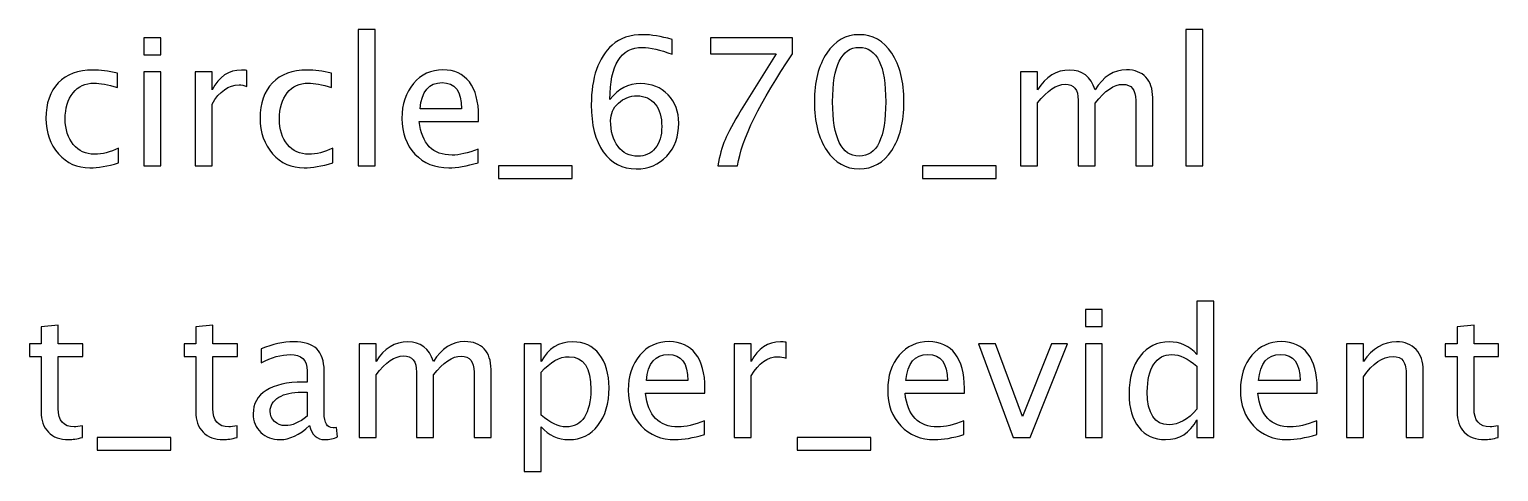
# Model space of a CAD drawing. Header units: centimetres. Extents: x -13.3 to 13.4, y -6.8 to 14.
# Drawn here: x 4.61 to 13.39, y 11.34 to 13.99 of the extents above; entities that cross this region are included whole.
import ezdxf

# ---------------------------------------------------------------- set-up
doc = ezdxf.new("R2010")
doc.units = ezdxf.units.CM
doc.header["$MEASUREMENT"] = 0
doc.layers.add('Layer 1', color=7, linetype='Continuous')

msp = doc.modelspace()

# ---------------------------------------------------------------- linework, layer by layer
at = {"layer": 'Layer 1'}
for points, knots in [([(6.57145, 13.17044), (6.57145, 13.17044), (6.57145, 13.98641), (6.57145, 13.98641), (6.57145, 13.98641), (6.57145, 13.98641), (6.67305, 13.98641), (6.67305, 13.98641), (6.67305, 13.98641), (6.67305, 13.98641), (6.67305, 13.17044), (6.67305, 13.17044), (6.67305, 13.17044), (6.67305, 13.17044), (6.57145, 13.17044), (6.57145, 13.17044)], [0, 0, 0, 0, 0.2, 0.2, 0.2, 0.2, 0.4, 0.4, 0.4, 0.4, 0.6, 0.6, 0.6, 0.6, 1, 1, 1, 1]), ([(11.52109, 13.17044), (11.52109, 13.17044), (11.52109, 13.98641), (11.52109, 13.98641), (11.52109, 13.98641), (11.52109, 13.98641), (11.62269, 13.98641), (11.62269, 13.98641), (11.62269, 13.98641), (11.62269, 13.98641), (11.62269, 13.17044), (11.62269, 13.17044), (11.62269, 13.17044), (11.62269, 13.17044), (11.52109, 13.17044), (11.52109, 13.17044)], [0, 0, 0, 0, 0.2, 0.2, 0.2, 0.2, 0.4, 0.4, 0.4, 0.4, 0.6, 0.6, 0.6, 0.6, 1, 1, 1, 1]), ([(5.29052, 13.83401), (5.29052, 13.83401), (5.29052, 13.93561), (5.29052, 13.93561), (5.29052, 13.93561), (5.29052, 13.93561), (5.39212, 13.93561), (5.39212, 13.93561), (5.39212, 13.93561), (5.39212, 13.93561), (5.39212, 13.83401), (5.39212, 13.83401), (5.39212, 13.83401), (5.39212, 13.83401), (5.29052, 13.83401), (5.29052, 13.83401)], [0, 0, 0, 0, 0.2, 0.2, 0.2, 0.2, 0.4, 0.4, 0.4, 0.4, 0.6, 0.6, 0.6, 0.6, 1, 1, 1, 1]), ([(8.07657, 13.56696), (8.12526, 13.62993), (8.18646, 13.66151), (8.26019, 13.66151), (8.26019, 13.66151), (8.32704, 13.66151), (8.38172, 13.63946), (8.42441, 13.59518), (8.42441, 13.59518), (8.46692, 13.55091), (8.48826, 13.49411), (8.48826, 13.42479), (8.48826, 13.42479), (8.48826, 13.34524), (8.46445, 13.2798), (8.41665, 13.22847), (8.41665, 13.22847), (8.36885, 13.17714), (8.30817, 13.15139), (8.23426, 13.15139), (8.23426, 13.15139), (8.1503, 13.15139), (8.08433, 13.18543), (8.03689, 13.25334), (8.03689, 13.25334), (7.98926, 13.32143), (7.96545, 13.41562), (7.96545, 13.53574), (7.96545, 13.53574), (7.96545, 13.69766), (8.00708, 13.81637), (8.09015, 13.89222), (8.09015, 13.89222), (8.13531, 13.93385), (8.19775, 13.95466), (8.2773, 13.95466), (8.2773, 13.95466), (8.32352, 13.95466), (8.38084, 13.94514), (8.4491, 13.92609), (8.4491, 13.92609), (8.4491, 13.92609), (8.4491, 13.83719), (8.4491, 13.83719), (8.4491, 13.83719), (8.37696, 13.8647), (8.3177, 13.87846), (8.27113, 13.87846), (8.27113, 13.87846), (8.14148, 13.87846), (8.07657, 13.77457), (8.07657, 13.56696)], [0, 0, 0, 0, 0.0714286, 0.0714286, 0.0714286, 0.0714286, 0.1428571, 0.1428571, 0.1428571, 0.1428571, 0.2142857, 0.2142857, 0.2142857, 0.2142857, 0.2857143, 0.2857143, 0.2857143, 0.2857143, 0.3571429, 0.3571429, 0.3571429, 0.3571429, 0.4285714, 0.4285714, 0.4285714, 0.4285714, 0.5, 0.5, 0.5, 0.5, 0.5714286, 0.5714286, 0.5714286, 0.5714286, 0.6428571, 0.6428571, 0.6428571, 0.6428571, 0.7142857, 0.7142857, 0.7142857, 0.7142857, 0.7857143, 0.7857143, 0.7857143, 0.7857143, 0.8571429, 0.8571429, 0.8571429, 0.8571429, 1, 1, 1, 1]), ([(8.72251, 13.17044), (8.73239, 13.23006), (8.74667, 13.28174), (8.76502, 13.32513), (8.76502, 13.32513), (8.78336, 13.36852), (8.816, 13.42832), (8.86256, 13.50417), (8.86256, 13.50417), (8.86256, 13.50417), (9.0707, 13.84036), (9.0707, 13.84036), (9.0707, 13.84036), (9.0707, 13.84036), (8.67806, 13.84036), (8.67806, 13.84036), (8.67806, 13.84036), (8.67806, 13.84036), (8.67806, 13.93561), (8.67806, 13.93561), (8.67806, 13.93561), (8.67806, 13.93561), (9.16912, 13.93561), (9.16912, 13.93561), (9.16912, 13.93561), (9.16912, 13.93561), (9.16912, 13.84036), (9.16912, 13.84036), (9.16912, 13.84036), (8.97316, 13.55109), (8.86344, 13.32778), (8.83998, 13.17044), (8.83998, 13.17044), (8.83998, 13.17044), (8.72251, 13.17044), (8.72251, 13.17044)], [0, 0, 0, 0, 0.1, 0.1, 0.1, 0.1, 0.2, 0.2, 0.2, 0.2, 0.3, 0.3, 0.3, 0.3, 0.4, 0.4, 0.4, 0.4, 0.5, 0.5, 0.5, 0.5, 0.6, 0.6, 0.6, 0.6, 0.7, 0.7, 0.7, 0.7, 0.8, 0.8, 0.8, 0.8, 1, 1, 1, 1]), ([(9.56741, 13.15139), (9.48716, 13.15139), (9.42242, 13.18826), (9.37339, 13.26181), (9.37339, 13.26181), (9.32417, 13.33536), (9.29965, 13.43238), (9.29965, 13.55303), (9.29965, 13.55303), (9.29965, 13.67368), (9.32417, 13.77069), (9.37339, 13.84424), (9.37339, 13.84424), (9.42242, 13.9178), (9.48716, 13.95466), (9.56741, 13.95466), (9.56741, 13.95466), (9.64802, 13.95466), (9.71276, 13.91797), (9.76179, 13.8446), (9.76179, 13.8446), (9.81065, 13.77122), (9.83517, 13.67403), (9.83517, 13.55303), (9.83517, 13.55303), (9.83517, 13.43238), (9.81065, 13.33536), (9.76179, 13.26181), (9.76179, 13.26181), (9.71276, 13.18826), (9.64802, 13.15139), (9.56741, 13.15139)], [0, 0, 0, 0, 0.1111111, 0.1111111, 0.1111111, 0.1111111, 0.2222222, 0.2222222, 0.2222222, 0.2222222, 0.3333333, 0.3333333, 0.3333333, 0.3333333, 0.4444444, 0.4444444, 0.4444444, 0.4444444, 0.5555556, 0.5555556, 0.5555556, 0.5555556, 0.6666667, 0.6666667, 0.6666667, 0.6666667, 0.7777778, 0.7777778, 0.7777778, 0.7777778, 1, 1, 1, 1]), ([(9.56724, 13.22759), (9.67325, 13.22759), (9.72616, 13.33607), (9.72616, 13.55303), (9.72616, 13.55303), (9.72616, 13.76998), (9.67325, 13.87846), (9.56724, 13.87846), (9.56724, 13.87846), (9.46158, 13.87846), (9.40866, 13.76998), (9.40866, 13.55303), (9.40866, 13.55303), (9.40866, 13.33607), (9.46158, 13.22759), (9.56724, 13.22759)], [0, 0, 0, 0, 0.2, 0.2, 0.2, 0.2, 0.4, 0.4, 0.4, 0.4, 0.6, 0.6, 0.6, 0.6, 1, 1, 1, 1]), ([(5.13795, 13.18737), (5.07215, 13.16762), (5.01536, 13.15774), (4.96755, 13.15774), (4.96755, 13.15774), (4.89171, 13.15774), (4.82891, 13.18579), (4.77899, 13.2417), (4.77899, 13.2417), (4.72908, 13.29779), (4.70403, 13.36852), (4.70403, 13.45372), (4.70403, 13.45372), (4.70403, 13.54474), (4.72872, 13.61582), (4.77811, 13.66662), (4.77811, 13.66662), (4.8275, 13.7176), (4.89647, 13.743), (4.98502, 13.743), (4.98502, 13.743), (5.02858, 13.743), (5.07762, 13.737), (5.1316, 13.725), (5.1316, 13.725), (5.1316, 13.725), (5.1316, 13.63928), (5.1316, 13.63928), (5.1316, 13.63928), (5.07427, 13.65621), (5.02753, 13.66468), (4.99154, 13.66468), (4.99154, 13.66468), (4.93933, 13.66468), (4.89753, 13.6451), (4.86631, 13.60612), (4.86631, 13.60612), (4.83509, 13.56714), (4.81939, 13.5151), (4.81939, 13.45019), (4.81939, 13.45019), (4.81939, 13.38722), (4.83562, 13.33642), (4.86789, 13.29744), (4.86789, 13.29744), (4.90017, 13.25863), (4.94233, 13.23923), (4.99472, 13.23923), (4.99472, 13.23923), (5.04111, 13.23923), (5.08873, 13.25123), (5.13795, 13.27521), (5.13795, 13.27521), (5.13795, 13.27521), (5.13795, 13.18737), (5.13795, 13.18737)], [0, 0, 0, 0, 0.0666667, 0.0666667, 0.0666667, 0.0666667, 0.1333333, 0.1333333, 0.1333333, 0.1333333, 0.2, 0.2, 0.2, 0.2, 0.2666667, 0.2666667, 0.2666667, 0.2666667, 0.3333333, 0.3333333, 0.3333333, 0.3333333, 0.4, 0.4, 0.4, 0.4, 0.4666667, 0.4666667, 0.4666667, 0.4666667, 0.5333333, 0.5333333, 0.5333333, 0.5333333, 0.6, 0.6, 0.6, 0.6, 0.6666667, 0.6666667, 0.6666667, 0.6666667, 0.7333333, 0.7333333, 0.7333333, 0.7333333, 0.8, 0.8, 0.8, 0.8, 0.8666667, 0.8666667, 0.8666667, 0.8666667, 1, 1, 1, 1]), ([(5.29052, 13.17044), (5.29052, 13.17044), (5.29052, 13.73135), (5.29052, 13.73135), (5.29052, 13.73135), (5.29052, 13.73135), (5.39212, 13.73135), (5.39212, 13.73135), (5.39212, 13.73135), (5.39212, 13.73135), (5.39212, 13.17044), (5.39212, 13.17044), (5.39212, 13.17044), (5.39212, 13.17044), (5.29052, 13.17044), (5.29052, 13.17044)], [0, 0, 0, 0, 0.2, 0.2, 0.2, 0.2, 0.4, 0.4, 0.4, 0.4, 0.6, 0.6, 0.6, 0.6, 1, 1, 1, 1]), ([(5.59638, 13.17044), (5.59638, 13.17044), (5.59638, 13.73135), (5.59638, 13.73135), (5.59638, 13.73135), (5.59638, 13.73135), (5.69798, 13.73135), (5.69798, 13.73135), (5.69798, 13.73135), (5.69798, 13.73135), (5.69798, 13.62535), (5.69798, 13.62535), (5.69798, 13.62535), (5.73837, 13.70384), (5.79693, 13.743), (5.87384, 13.743), (5.87384, 13.743), (5.88425, 13.743), (5.89518, 13.74211), (5.90647, 13.74035), (5.90647, 13.74035), (5.90647, 13.74035), (5.90647, 13.64528), (5.90647, 13.64528), (5.90647, 13.64528), (5.88883, 13.6511), (5.87331, 13.6541), (5.8599, 13.6541), (5.8599, 13.6541), (5.79535, 13.6541), (5.74137, 13.616), (5.69798, 13.53962), (5.69798, 13.53962), (5.69798, 13.53962), (5.69798, 13.17044), (5.69798, 13.17044), (5.69798, 13.17044), (5.69798, 13.17044), (5.59638, 13.17044), (5.59638, 13.17044)], [0, 0, 0, 0, 0.0909091, 0.0909091, 0.0909091, 0.0909091, 0.1818182, 0.1818182, 0.1818182, 0.1818182, 0.2727273, 0.2727273, 0.2727273, 0.2727273, 0.3636364, 0.3636364, 0.3636364, 0.3636364, 0.4545455, 0.4545455, 0.4545455, 0.4545455, 0.5454545, 0.5454545, 0.5454545, 0.5454545, 0.6363636, 0.6363636, 0.6363636, 0.6363636, 0.7272727, 0.7272727, 0.7272727, 0.7272727, 0.8181818, 0.8181818, 0.8181818, 0.8181818, 1, 1, 1, 1]), ([(6.41888, 13.18737), (6.35308, 13.16762), (6.29629, 13.15774), (6.24848, 13.15774), (6.24848, 13.15774), (6.17264, 13.15774), (6.10984, 13.18579), (6.05992, 13.2417), (6.05992, 13.2417), (6.01001, 13.29779), (5.98496, 13.36852), (5.98496, 13.45372), (5.98496, 13.45372), (5.98496, 13.54474), (6.00965, 13.61582), (6.05904, 13.66662), (6.05904, 13.66662), (6.10843, 13.7176), (6.1774, 13.743), (6.26595, 13.743), (6.26595, 13.743), (6.30951, 13.743), (6.35855, 13.737), (6.41253, 13.725), (6.41253, 13.725), (6.41253, 13.725), (6.41253, 13.63928), (6.41253, 13.63928), (6.41253, 13.63928), (6.3552, 13.65621), (6.30846, 13.66468), (6.27247, 13.66468), (6.27247, 13.66468), (6.22026, 13.66468), (6.17846, 13.6451), (6.14724, 13.60612), (6.14724, 13.60612), (6.11602, 13.56714), (6.10032, 13.5151), (6.10032, 13.45019), (6.10032, 13.45019), (6.10032, 13.38722), (6.11655, 13.33642), (6.14882, 13.29744), (6.14882, 13.29744), (6.1811, 13.25863), (6.22326, 13.23923), (6.27565, 13.23923), (6.27565, 13.23923), (6.32204, 13.23923), (6.36966, 13.25123), (6.41888, 13.27521), (6.41888, 13.27521), (6.41888, 13.27521), (6.41888, 13.18737), (6.41888, 13.18737)], [0, 0, 0, 0, 0.0666667, 0.0666667, 0.0666667, 0.0666667, 0.1333333, 0.1333333, 0.1333333, 0.1333333, 0.2, 0.2, 0.2, 0.2, 0.2666667, 0.2666667, 0.2666667, 0.2666667, 0.3333333, 0.3333333, 0.3333333, 0.3333333, 0.4, 0.4, 0.4, 0.4, 0.4666667, 0.4666667, 0.4666667, 0.4666667, 0.5333333, 0.5333333, 0.5333333, 0.5333333, 0.6, 0.6, 0.6, 0.6, 0.6666667, 0.6666667, 0.6666667, 0.6666667, 0.7333333, 0.7333333, 0.7333333, 0.7333333, 0.8, 0.8, 0.8, 0.8, 0.8666667, 0.8666667, 0.8666667, 0.8666667, 1, 1, 1, 1]), ([(7.289, 13.18843), (7.22074, 13.16797), (7.16235, 13.15774), (7.11367, 13.15774), (7.11367, 13.15774), (7.03059, 13.15774), (6.96303, 13.18526), (6.911, 13.24011), (6.911, 13.24011), (6.85897, 13.29497), (6.83286, 13.36605), (6.83286, 13.45354), (6.83286, 13.45354), (6.83286, 13.53839), (6.85579, 13.60806), (6.90183, 13.66256), (6.90183, 13.66256), (6.94787, 13.71689), (7.00678, 13.74405), (7.07857, 13.74405), (7.07857, 13.74405), (7.14648, 13.74405), (7.19904, 13.71989), (7.23608, 13.67156), (7.23608, 13.67156), (7.27313, 13.62323), (7.29165, 13.55479), (7.29165, 13.46607), (7.29165, 13.46607), (7.29165, 13.46607), (7.29112, 13.43502), (7.29112, 13.43502), (7.29112, 13.43502), (7.29112, 13.43502), (6.93658, 13.43502), (6.93658, 13.43502), (6.93658, 13.43502), (6.95139, 13.30097), (7.01683, 13.23394), (7.13272, 13.23394), (7.13272, 13.23394), (7.17523, 13.23394), (7.22726, 13.24593), (7.289, 13.26992), (7.289, 13.26992), (7.289, 13.26992), (7.289, 13.18843), (7.289, 13.18843)], [0, 0, 0, 0, 0.0769231, 0.0769231, 0.0769231, 0.0769231, 0.1538462, 0.1538462, 0.1538462, 0.1538462, 0.2307692, 0.2307692, 0.2307692, 0.2307692, 0.3076923, 0.3076923, 0.3076923, 0.3076923, 0.3846154, 0.3846154, 0.3846154, 0.3846154, 0.4615385, 0.4615385, 0.4615385, 0.4615385, 0.5384615, 0.5384615, 0.5384615, 0.5384615, 0.6153846, 0.6153846, 0.6153846, 0.6153846, 0.6923077, 0.6923077, 0.6923077, 0.6923077, 0.7692308, 0.7692308, 0.7692308, 0.7692308, 0.8461538, 0.8461538, 0.8461538, 0.8461538, 1, 1, 1, 1]), ([(10.53296, 13.17044), (10.53296, 13.17044), (10.53296, 13.73135), (10.53296, 13.73135), (10.53296, 13.73135), (10.53296, 13.73135), (10.63456, 13.73135), (10.63456, 13.73135), (10.63456, 13.73135), (10.63456, 13.73135), (10.63456, 13.62535), (10.63456, 13.62535), (10.63456, 13.62535), (10.68412, 13.70384), (10.74762, 13.743), (10.82541, 13.743), (10.82541, 13.743), (10.90038, 13.743), (10.95135, 13.70384), (10.97852, 13.62535), (10.97852, 13.62535), (11.02667, 13.70454), (11.08946, 13.74405), (11.16655, 13.74405), (11.16655, 13.74405), (11.21576, 13.74405), (11.25404, 13.72959), (11.28138, 13.70049), (11.28138, 13.70049), (11.30872, 13.67138), (11.32247, 13.63064), (11.32247, 13.57825), (11.32247, 13.57825), (11.32247, 13.57825), (11.32247, 13.17044), (11.32247, 13.17044), (11.32247, 13.17044), (11.32247, 13.17044), (11.22087, 13.17044), (11.22087, 13.17044), (11.22087, 13.17044), (11.22087, 13.17044), (11.22087, 13.56149), (11.22087, 13.56149), (11.22087, 13.56149), (11.22087, 13.62535), (11.19547, 13.65727), (11.14467, 13.65727), (11.14467, 13.65727), (11.09193, 13.65727), (11.03655, 13.62005), (10.97852, 13.54544), (10.97852, 13.54544), (10.97852, 13.54544), (10.97852, 13.17044), (10.97852, 13.17044), (10.97852, 13.17044), (10.97852, 13.17044), (10.87692, 13.17044), (10.87692, 13.17044), (10.87692, 13.17044), (10.87692, 13.17044), (10.87692, 13.56185), (10.87692, 13.56185), (10.87692, 13.56185), (10.87692, 13.62623), (10.85116, 13.65833), (10.79948, 13.65833), (10.79948, 13.65833), (10.74815, 13.65833), (10.69312, 13.62094), (10.63456, 13.54597), (10.63456, 13.54597), (10.63456, 13.54597), (10.63456, 13.17044), (10.63456, 13.17044), (10.63456, 13.17044), (10.63456, 13.17044), (10.53296, 13.17044), (10.53296, 13.17044)], [0, 0, 0, 0, 0.047619, 0.047619, 0.047619, 0.047619, 0.0952381, 0.0952381, 0.0952381, 0.0952381, 0.1428571, 0.1428571, 0.1428571, 0.1428571, 0.1904762, 0.1904762, 0.1904762, 0.1904762, 0.2380952, 0.2380952, 0.2380952, 0.2380952, 0.2857143, 0.2857143, 0.2857143, 0.2857143, 0.3333333, 0.3333333, 0.3333333, 0.3333333, 0.3809524, 0.3809524, 0.3809524, 0.3809524, 0.4285714, 0.4285714, 0.4285714, 0.4285714, 0.4761905, 0.4761905, 0.4761905, 0.4761905, 0.5238095, 0.5238095, 0.5238095, 0.5238095, 0.5714286, 0.5714286, 0.5714286, 0.5714286, 0.6190476, 0.6190476, 0.6190476, 0.6190476, 0.6666667, 0.6666667, 0.6666667, 0.6666667, 0.7142857, 0.7142857, 0.7142857, 0.7142857, 0.7619048, 0.7619048, 0.7619048, 0.7619048, 0.8095238, 0.8095238, 0.8095238, 0.8095238, 0.8571429, 0.8571429, 0.8571429, 0.8571429, 0.9047619, 0.9047619, 0.9047619, 0.9047619, 1, 1, 1, 1]), ([(6.94187, 13.51122), (6.94187, 13.51122), (7.18952, 13.51122), (7.18952, 13.51122), (7.18952, 13.51122), (7.18952, 13.61564), (7.15054, 13.66786), (7.07275, 13.66786), (7.07275, 13.66786), (6.99443, 13.66786), (6.95086, 13.61564), (6.94187, 13.51122)], [0, 0, 0, 0, 0.25, 0.25, 0.25, 0.25, 0.5, 0.5, 0.5, 0.5, 1, 1, 1, 1]), ([(8.38666, 13.40468), (8.38666, 13.4613), (8.37361, 13.50611), (8.34733, 13.53909), (8.34733, 13.53909), (8.32105, 13.57208), (8.28506, 13.58848), (8.23938, 13.58848), (8.23938, 13.58848), (8.19581, 13.58848), (8.15859, 13.57402), (8.12755, 13.54491), (8.12755, 13.54491), (8.09633, 13.51598), (8.08081, 13.48106), (8.08081, 13.44031), (8.08081, 13.44031), (8.08081, 13.37611), (8.09562, 13.3246), (8.12508, 13.2858), (8.12508, 13.2858), (8.15471, 13.24699), (8.19387, 13.22759), (8.24255, 13.22759), (8.24255, 13.22759), (8.28683, 13.22759), (8.32193, 13.24346), (8.34786, 13.27521), (8.34786, 13.27521), (8.37379, 13.30696), (8.38666, 13.35018), (8.38666, 13.40468)], [0, 0, 0, 0, 0.1111111, 0.1111111, 0.1111111, 0.1111111, 0.2222222, 0.2222222, 0.2222222, 0.2222222, 0.3333333, 0.3333333, 0.3333333, 0.3333333, 0.4444444, 0.4444444, 0.4444444, 0.4444444, 0.5555556, 0.5555556, 0.5555556, 0.5555556, 0.6666667, 0.6666667, 0.6666667, 0.6666667, 0.7777778, 0.7777778, 0.7777778, 0.7777778, 1, 1, 1, 1]), ([(7.40983, 13.09424), (7.40983, 13.09424), (7.40983, 13.17044), (7.40983, 13.17044), (7.40983, 13.17044), (7.40983, 13.17044), (7.8501, 13.17044), (7.8501, 13.17044), (7.8501, 13.17044), (7.8501, 13.17044), (7.8501, 13.09424), (7.8501, 13.09424), (7.8501, 13.09424), (7.8501, 13.09424), (7.40983, 13.09424), (7.40983, 13.09424)], [0, 0, 0, 0, 0.2, 0.2, 0.2, 0.2, 0.4, 0.4, 0.4, 0.4, 0.6, 0.6, 0.6, 0.6, 1, 1, 1, 1]), ([(9.94665, 13.09424), (9.94665, 13.09424), (9.94665, 13.17044), (9.94665, 13.17044), (9.94665, 13.17044), (9.94665, 13.17044), (10.38692, 13.17044), (10.38692, 13.17044), (10.38692, 13.17044), (10.38692, 13.17044), (10.38692, 13.09424), (10.38692, 13.09424), (10.38692, 13.09424), (10.38692, 13.09424), (9.94665, 13.09424), (9.94665, 13.09424)], [0, 0, 0, 0, 0.2, 0.2, 0.2, 0.2, 0.4, 0.4, 0.4, 0.4, 0.6, 0.6, 0.6, 0.6, 1, 1, 1, 1]), ([(10.91971, 12.2077), (10.91971, 12.2077), (10.91971, 12.3093), (10.91971, 12.3093), (10.91971, 12.3093), (10.91971, 12.3093), (11.02131, 12.3093), (11.02131, 12.3093), (11.02131, 12.3093), (11.02131, 12.3093), (11.02131, 12.2077), (11.02131, 12.2077), (11.02131, 12.2077), (11.02131, 12.2077), (10.91971, 12.2077), (10.91971, 12.2077)], [0, 0, 0, 0, 0.2, 0.2, 0.2, 0.2, 0.4, 0.4, 0.4, 0.4, 0.6, 0.6, 0.6, 0.6, 1, 1, 1, 1]), ([(11.58646, 11.54413), (11.58646, 11.54413), (11.58646, 11.64943), (11.58646, 11.64943), (11.58646, 11.64943), (11.54501, 11.57076), (11.48257, 11.53143), (11.39914, 11.53143), (11.39914, 11.53143), (11.3314, 11.53143), (11.27813, 11.55595), (11.23933, 11.60516), (11.23933, 11.60516), (11.20052, 11.65437), (11.18112, 11.72158), (11.18112, 11.80677), (11.18112, 11.80677), (11.18112, 11.89991), (11.20317, 11.97487), (11.24709, 12.03167), (11.24709, 12.03167), (11.29119, 12.08829), (11.34904, 12.11669), (11.42083, 12.11669), (11.42083, 12.11669), (11.48733, 12.11669), (11.54272, 12.09129), (11.58646, 12.04031), (11.58646, 12.04031), (11.58646, 12.04031), (11.58646, 12.3601), (11.58646, 12.3601), (11.58646, 12.3601), (11.58646, 12.3601), (11.68806, 12.3601), (11.68806, 12.3601), (11.68806, 12.3601), (11.68806, 12.3601), (11.68806, 11.54413), (11.68806, 11.54413), (11.68806, 11.54413), (11.68806, 11.54413), (11.58646, 11.54413), (11.58646, 11.54413)], [0, 0, 0, 0, 0.0833333, 0.0833333, 0.0833333, 0.0833333, 0.1666667, 0.1666667, 0.1666667, 0.1666667, 0.25, 0.25, 0.25, 0.25, 0.3333333, 0.3333333, 0.3333333, 0.3333333, 0.4166667, 0.4166667, 0.4166667, 0.4166667, 0.5, 0.5, 0.5, 0.5, 0.5833333, 0.5833333, 0.5833333, 0.5833333, 0.6666667, 0.6666667, 0.6666667, 0.6666667, 0.75, 0.75, 0.75, 0.75, 0.8333333, 0.8333333, 0.8333333, 0.8333333, 1, 1, 1, 1]), ([(4.92197, 11.54431), (4.89058, 11.53566), (4.86324, 11.53143), (4.84013, 11.53143), (4.84013, 11.53143), (4.78827, 11.53143), (4.74788, 11.54625), (4.71895, 11.57588), (4.71895, 11.57588), (4.68985, 11.60551), (4.67538, 11.64661), (4.67538, 11.69935), (4.67538, 11.69935), (4.67538, 11.69935), (4.67538, 12.02885), (4.67538, 12.02885), (4.67538, 12.02885), (4.67538, 12.02885), (4.60518, 12.02885), (4.60518, 12.02885), (4.60518, 12.02885), (4.60518, 12.02885), (4.60518, 12.10504), (4.60518, 12.10504), (4.60518, 12.10504), (4.60518, 12.10504), (4.67538, 12.10504), (4.67538, 12.10504), (4.67538, 12.10504), (4.67538, 12.10504), (4.67538, 12.20647), (4.67538, 12.20647), (4.67538, 12.20647), (4.67538, 12.20647), (4.77698, 12.21617), (4.77698, 12.21617), (4.77698, 12.21617), (4.77698, 12.21617), (4.77698, 12.10504), (4.77698, 12.10504), (4.77698, 12.10504), (4.77698, 12.10504), (4.92409, 12.10504), (4.92409, 12.10504), (4.92409, 12.10504), (4.92409, 12.10504), (4.92409, 12.02885), (4.92409, 12.02885), (4.92409, 12.02885), (4.92409, 12.02885), (4.77698, 12.02885), (4.77698, 12.02885), (4.77698, 12.02885), (4.77698, 12.02885), (4.77698, 11.7177), (4.77698, 11.7177), (4.77698, 11.7177), (4.77698, 11.64432), (4.80891, 11.60763), (4.87259, 11.60763), (4.87259, 11.60763), (4.88617, 11.60763), (4.90257, 11.60992), (4.92197, 11.61433), (4.92197, 11.61433), (4.92197, 11.61433), (4.92197, 11.54431), (4.92197, 11.54431)], [0, 0, 0, 0, 0.0555556, 0.0555556, 0.0555556, 0.0555556, 0.1111111, 0.1111111, 0.1111111, 0.1111111, 0.1666667, 0.1666667, 0.1666667, 0.1666667, 0.2222222, 0.2222222, 0.2222222, 0.2222222, 0.2777778, 0.2777778, 0.2777778, 0.2777778, 0.3333333, 0.3333333, 0.3333333, 0.3333333, 0.3888889, 0.3888889, 0.3888889, 0.3888889, 0.4444444, 0.4444444, 0.4444444, 0.4444444, 0.5, 0.5, 0.5, 0.5, 0.5555556, 0.5555556, 0.5555556, 0.5555556, 0.6111111, 0.6111111, 0.6111111, 0.6111111, 0.6666667, 0.6666667, 0.6666667, 0.6666667, 0.7222222, 0.7222222, 0.7222222, 0.7222222, 0.7777778, 0.7777778, 0.7777778, 0.7777778, 0.8333333, 0.8333333, 0.8333333, 0.8333333, 0.8888889, 0.8888889, 0.8888889, 0.8888889, 1, 1, 1, 1]), ([(5.84695, 11.54431), (5.81556, 11.53566), (5.78822, 11.53143), (5.76511, 11.53143), (5.76511, 11.53143), (5.71325, 11.53143), (5.67286, 11.54625), (5.64393, 11.57588), (5.64393, 11.57588), (5.61483, 11.60551), (5.60036, 11.64661), (5.60036, 11.69935), (5.60036, 11.69935), (5.60036, 11.69935), (5.60036, 12.02885), (5.60036, 12.02885), (5.60036, 12.02885), (5.60036, 12.02885), (5.53016, 12.02885), (5.53016, 12.02885), (5.53016, 12.02885), (5.53016, 12.02885), (5.53016, 12.10504), (5.53016, 12.10504), (5.53016, 12.10504), (5.53016, 12.10504), (5.60036, 12.10504), (5.60036, 12.10504), (5.60036, 12.10504), (5.60036, 12.10504), (5.60036, 12.20647), (5.60036, 12.20647), (5.60036, 12.20647), (5.60036, 12.20647), (5.70196, 12.21617), (5.70196, 12.21617), (5.70196, 12.21617), (5.70196, 12.21617), (5.70196, 12.10504), (5.70196, 12.10504), (5.70196, 12.10504), (5.70196, 12.10504), (5.84907, 12.10504), (5.84907, 12.10504), (5.84907, 12.10504), (5.84907, 12.10504), (5.84907, 12.02885), (5.84907, 12.02885), (5.84907, 12.02885), (5.84907, 12.02885), (5.70196, 12.02885), (5.70196, 12.02885), (5.70196, 12.02885), (5.70196, 12.02885), (5.70196, 11.7177), (5.70196, 11.7177), (5.70196, 11.7177), (5.70196, 11.64432), (5.73389, 11.60763), (5.79757, 11.60763), (5.79757, 11.60763), (5.81115, 11.60763), (5.82755, 11.60992), (5.84695, 11.61433), (5.84695, 11.61433), (5.84695, 11.61433), (5.84695, 11.54431), (5.84695, 11.54431)], [0, 0, 0, 0, 0.0555556, 0.0555556, 0.0555556, 0.0555556, 0.1111111, 0.1111111, 0.1111111, 0.1111111, 0.1666667, 0.1666667, 0.1666667, 0.1666667, 0.2222222, 0.2222222, 0.2222222, 0.2222222, 0.2777778, 0.2777778, 0.2777778, 0.2777778, 0.3333333, 0.3333333, 0.3333333, 0.3333333, 0.3888889, 0.3888889, 0.3888889, 0.3888889, 0.4444444, 0.4444444, 0.4444444, 0.4444444, 0.5, 0.5, 0.5, 0.5, 0.5555556, 0.5555556, 0.5555556, 0.5555556, 0.6111111, 0.6111111, 0.6111111, 0.6111111, 0.6666667, 0.6666667, 0.6666667, 0.6666667, 0.7222222, 0.7222222, 0.7222222, 0.7222222, 0.7777778, 0.7777778, 0.7777778, 0.7777778, 0.8333333, 0.8333333, 0.8333333, 0.8333333, 0.8888889, 0.8888889, 0.8888889, 0.8888889, 1, 1, 1, 1]), ([(13.38897, 11.54431), (13.35758, 11.53566), (13.33024, 11.53143), (13.30713, 11.53143), (13.30713, 11.53143), (13.25527, 11.53143), (13.21488, 11.54625), (13.18595, 11.57588), (13.18595, 11.57588), (13.15685, 11.60551), (13.14238, 11.64661), (13.14238, 11.69935), (13.14238, 11.69935), (13.14238, 11.69935), (13.14238, 12.02885), (13.14238, 12.02885), (13.14238, 12.02885), (13.14238, 12.02885), (13.07218, 12.02885), (13.07218, 12.02885), (13.07218, 12.02885), (13.07218, 12.02885), (13.07218, 12.10504), (13.07218, 12.10504), (13.07218, 12.10504), (13.07218, 12.10504), (13.14238, 12.10504), (13.14238, 12.10504), (13.14238, 12.10504), (13.14238, 12.10504), (13.14238, 12.20647), (13.14238, 12.20647), (13.14238, 12.20647), (13.14238, 12.20647), (13.24398, 12.21617), (13.24398, 12.21617), (13.24398, 12.21617), (13.24398, 12.21617), (13.24398, 12.10504), (13.24398, 12.10504), (13.24398, 12.10504), (13.24398, 12.10504), (13.39109, 12.10504), (13.39109, 12.10504), (13.39109, 12.10504), (13.39109, 12.10504), (13.39109, 12.02885), (13.39109, 12.02885), (13.39109, 12.02885), (13.39109, 12.02885), (13.24398, 12.02885), (13.24398, 12.02885), (13.24398, 12.02885), (13.24398, 12.02885), (13.24398, 11.7177), (13.24398, 11.7177), (13.24398, 11.7177), (13.24398, 11.64432), (13.27591, 11.60763), (13.33959, 11.60763), (13.33959, 11.60763), (13.35317, 11.60763), (13.36957, 11.60992), (13.38897, 11.61433), (13.38897, 11.61433), (13.38897, 11.61433), (13.38897, 11.54431), (13.38897, 11.54431)], [0, 0, 0, 0, 0.0555556, 0.0555556, 0.0555556, 0.0555556, 0.1111111, 0.1111111, 0.1111111, 0.1111111, 0.1666667, 0.1666667, 0.1666667, 0.1666667, 0.2222222, 0.2222222, 0.2222222, 0.2222222, 0.2777778, 0.2777778, 0.2777778, 0.2777778, 0.3333333, 0.3333333, 0.3333333, 0.3333333, 0.3888889, 0.3888889, 0.3888889, 0.3888889, 0.4444444, 0.4444444, 0.4444444, 0.4444444, 0.5, 0.5, 0.5, 0.5, 0.5555556, 0.5555556, 0.5555556, 0.5555556, 0.6111111, 0.6111111, 0.6111111, 0.6111111, 0.6666667, 0.6666667, 0.6666667, 0.6666667, 0.7222222, 0.7222222, 0.7222222, 0.7222222, 0.7777778, 0.7777778, 0.7777778, 0.7777778, 0.8333333, 0.8333333, 0.8333333, 0.8333333, 0.8888889, 0.8888889, 0.8888889, 0.8888889, 1, 1, 1, 1]), ([(6.28105, 11.61557), (6.22002, 11.55948), (6.16128, 11.53143), (6.10484, 11.53143), (6.10484, 11.53143), (6.05845, 11.53143), (6.01982, 11.54589), (5.9893, 11.575), (5.9893, 11.575), (5.95861, 11.6041), (5.94327, 11.64079), (5.94327, 11.68506), (5.94327, 11.68506), (5.94327, 11.74627), (5.96902, 11.79337), (6.02052, 11.82617), (6.02052, 11.82617), (6.07203, 11.85898), (6.14594, 11.87539), (6.24224, 11.87539), (6.24224, 11.87539), (6.24224, 11.87539), (6.26606, 11.87539), (6.26606, 11.87539), (6.26606, 11.87539), (6.26606, 11.87539), (6.26606, 11.94294), (6.26606, 11.94294), (6.26606, 11.94294), (6.26606, 12.00803), (6.23219, 12.04049), (6.16428, 12.04049), (6.16428, 12.04049), (6.11172, 12.04049), (6.05421, 12.02391), (5.99195, 11.99075), (5.99195, 11.99075), (5.99195, 11.99075), (5.99195, 12.07435), (5.99195, 12.07435), (5.99195, 12.07435), (6.06039, 12.10258), (6.12495, 12.11669), (6.18545, 12.11669), (6.18545, 12.11669), (6.24771, 12.11669), (6.29375, 12.10258), (6.32321, 12.07418), (6.32321, 12.07418), (6.35284, 12.04578), (6.36766, 12.00203), (6.36766, 11.94294), (6.36766, 11.94294), (6.36766, 11.94294), (6.36766, 11.68947), (6.36766, 11.68947), (6.36766, 11.68947), (6.36766, 11.63144), (6.38547, 11.60234), (6.42128, 11.60234), (6.42128, 11.60234), (6.42569, 11.60234), (6.43221, 11.60304), (6.44086, 11.60445), (6.44086, 11.60445), (6.44086, 11.60445), (6.44809, 11.54801), (6.44809, 11.54801), (6.44809, 11.54801), (6.42498, 11.5369), (6.39958, 11.53143), (6.37171, 11.53143), (6.37171, 11.53143), (6.32427, 11.53143), (6.2941, 11.55948), (6.28105, 11.61557)], [0, 0, 0, 0, 0.05, 0.05, 0.05, 0.05, 0.1, 0.1, 0.1, 0.1, 0.15, 0.15, 0.15, 0.15, 0.2, 0.2, 0.2, 0.2, 0.25, 0.25, 0.25, 0.25, 0.3, 0.3, 0.3, 0.3, 0.35, 0.35, 0.35, 0.35, 0.4, 0.4, 0.4, 0.4, 0.45, 0.45, 0.45, 0.45, 0.5, 0.5, 0.5, 0.5, 0.55, 0.55, 0.55, 0.55, 0.6, 0.6, 0.6, 0.6, 0.65, 0.65, 0.65, 0.65, 0.7, 0.7, 0.7, 0.7, 0.75, 0.75, 0.75, 0.75, 0.8, 0.8, 0.8, 0.8, 0.85, 0.85, 0.85, 0.85, 0.9, 0.9, 0.9, 0.9, 1, 1, 1, 1]), ([(6.57632, 11.54413), (6.57632, 11.54413), (6.57632, 12.10504), (6.57632, 12.10504), (6.57632, 12.10504), (6.57632, 12.10504), (6.67792, 12.10504), (6.67792, 12.10504), (6.67792, 12.10504), (6.67792, 12.10504), (6.67792, 11.99904), (6.67792, 11.99904), (6.67792, 11.99904), (6.72748, 12.07753), (6.79098, 12.11669), (6.86877, 12.11669), (6.86877, 12.11669), (6.94374, 12.11669), (6.99471, 12.07753), (7.02188, 11.99904), (7.02188, 11.99904), (7.07003, 12.07823), (7.13282, 12.11774), (7.20991, 12.11774), (7.20991, 12.11774), (7.25912, 12.11774), (7.2974, 12.10328), (7.32474, 12.07418), (7.32474, 12.07418), (7.35208, 12.04507), (7.36583, 12.00433), (7.36583, 11.95194), (7.36583, 11.95194), (7.36583, 11.95194), (7.36583, 11.54413), (7.36583, 11.54413), (7.36583, 11.54413), (7.36583, 11.54413), (7.26423, 11.54413), (7.26423, 11.54413), (7.26423, 11.54413), (7.26423, 11.54413), (7.26423, 11.93518), (7.26423, 11.93518), (7.26423, 11.93518), (7.26423, 11.99904), (7.23883, 12.03096), (7.18803, 12.03096), (7.18803, 12.03096), (7.13529, 12.03096), (7.07991, 11.99374), (7.02188, 11.91913), (7.02188, 11.91913), (7.02188, 11.91913), (7.02188, 11.54413), (7.02188, 11.54413), (7.02188, 11.54413), (7.02188, 11.54413), (6.92028, 11.54413), (6.92028, 11.54413), (6.92028, 11.54413), (6.92028, 11.54413), (6.92028, 11.93554), (6.92028, 11.93554), (6.92028, 11.93554), (6.92028, 11.99992), (6.89452, 12.03202), (6.84284, 12.03202), (6.84284, 12.03202), (6.79151, 12.03202), (6.73648, 11.99463), (6.67792, 11.91966), (6.67792, 11.91966), (6.67792, 11.91966), (6.67792, 11.54413), (6.67792, 11.54413), (6.67792, 11.54413), (6.67792, 11.54413), (6.57632, 11.54413), (6.57632, 11.54413)], [0, 0, 0, 0, 0.047619, 0.047619, 0.047619, 0.047619, 0.0952381, 0.0952381, 0.0952381, 0.0952381, 0.1428571, 0.1428571, 0.1428571, 0.1428571, 0.1904762, 0.1904762, 0.1904762, 0.1904762, 0.2380952, 0.2380952, 0.2380952, 0.2380952, 0.2857143, 0.2857143, 0.2857143, 0.2857143, 0.3333333, 0.3333333, 0.3333333, 0.3333333, 0.3809524, 0.3809524, 0.3809524, 0.3809524, 0.4285714, 0.4285714, 0.4285714, 0.4285714, 0.4761905, 0.4761905, 0.4761905, 0.4761905, 0.5238095, 0.5238095, 0.5238095, 0.5238095, 0.5714286, 0.5714286, 0.5714286, 0.5714286, 0.6190476, 0.6190476, 0.6190476, 0.6190476, 0.6666667, 0.6666667, 0.6666667, 0.6666667, 0.7142857, 0.7142857, 0.7142857, 0.7142857, 0.7619048, 0.7619048, 0.7619048, 0.7619048, 0.8095238, 0.8095238, 0.8095238, 0.8095238, 0.8571429, 0.8571429, 0.8571429, 0.8571429, 0.9047619, 0.9047619, 0.9047619, 0.9047619, 1, 1, 1, 1]), ([(7.56445, 11.33987), (7.56445, 11.33987), (7.56445, 12.10504), (7.56445, 12.10504), (7.56445, 12.10504), (7.56445, 12.10504), (7.66605, 12.10504), (7.66605, 12.10504), (7.66605, 12.10504), (7.66605, 12.10504), (7.66605, 11.99904), (7.66605, 11.99904), (7.66605, 11.99904), (7.70768, 12.07753), (7.77029, 12.11669), (7.85373, 12.11669), (7.85373, 12.11669), (7.92128, 12.11669), (7.97438, 12.09217), (8.01318, 12.04296), (8.01318, 12.04296), (8.05199, 11.99374), (8.07139, 11.92654), (8.07139, 11.84134), (8.07139, 11.84134), (8.07139, 11.74856), (8.04934, 11.6736), (8.00542, 11.6168), (8.00542, 11.6168), (7.9615, 11.55983), (7.90364, 11.53143), (7.83203, 11.53143), (7.83203, 11.53143), (7.76553, 11.53143), (7.71015, 11.55683), (7.66605, 11.60781), (7.66605, 11.60781), (7.66605, 11.60781), (7.66605, 11.33987), (7.66605, 11.33987), (7.66605, 11.33987), (7.66605, 11.33987), (7.56445, 11.33987), (7.56445, 11.33987)], [0, 0, 0, 0, 0.0833333, 0.0833333, 0.0833333, 0.0833333, 0.1666667, 0.1666667, 0.1666667, 0.1666667, 0.25, 0.25, 0.25, 0.25, 0.3333333, 0.3333333, 0.3333333, 0.3333333, 0.4166667, 0.4166667, 0.4166667, 0.4166667, 0.5, 0.5, 0.5, 0.5, 0.5833333, 0.5833333, 0.5833333, 0.5833333, 0.6666667, 0.6666667, 0.6666667, 0.6666667, 0.75, 0.75, 0.75, 0.75, 0.8333333, 0.8333333, 0.8333333, 0.8333333, 1, 1, 1, 1]), ([(8.64218, 11.56212), (8.57392, 11.54166), (8.51553, 11.53143), (8.46685, 11.53143), (8.46685, 11.53143), (8.38377, 11.53143), (8.31621, 11.55895), (8.26418, 11.6138), (8.26418, 11.6138), (8.21215, 11.66866), (8.18604, 11.73974), (8.18604, 11.82723), (8.18604, 11.82723), (8.18604, 11.91208), (8.20897, 11.98175), (8.25501, 12.03625), (8.25501, 12.03625), (8.30105, 12.09058), (8.35996, 12.11774), (8.43175, 12.11774), (8.43175, 12.11774), (8.49966, 12.11774), (8.55222, 12.09358), (8.58926, 12.04525), (8.58926, 12.04525), (8.62631, 11.99692), (8.64483, 11.92848), (8.64483, 11.83976), (8.64483, 11.83976), (8.64483, 11.83976), (8.6443, 11.80871), (8.6443, 11.80871), (8.6443, 11.80871), (8.6443, 11.80871), (8.28976, 11.80871), (8.28976, 11.80871), (8.28976, 11.80871), (8.30457, 11.67466), (8.37001, 11.60763), (8.4859, 11.60763), (8.4859, 11.60763), (8.52841, 11.60763), (8.58044, 11.61962), (8.64218, 11.64361), (8.64218, 11.64361), (8.64218, 11.64361), (8.64218, 11.56212), (8.64218, 11.56212)], [0, 0, 0, 0, 0.0769231, 0.0769231, 0.0769231, 0.0769231, 0.1538462, 0.1538462, 0.1538462, 0.1538462, 0.2307692, 0.2307692, 0.2307692, 0.2307692, 0.3076923, 0.3076923, 0.3076923, 0.3076923, 0.3846154, 0.3846154, 0.3846154, 0.3846154, 0.4615385, 0.4615385, 0.4615385, 0.4615385, 0.5384615, 0.5384615, 0.5384615, 0.5384615, 0.6153846, 0.6153846, 0.6153846, 0.6153846, 0.6923077, 0.6923077, 0.6923077, 0.6923077, 0.7692308, 0.7692308, 0.7692308, 0.7692308, 0.8461538, 0.8461538, 0.8461538, 0.8461538, 1, 1, 1, 1]), ([(8.29505, 11.88491), (8.29505, 11.88491), (8.5427, 11.88491), (8.5427, 11.88491), (8.5427, 11.88491), (8.5427, 11.98933), (8.50372, 12.04155), (8.42593, 12.04155), (8.42593, 12.04155), (8.34761, 12.04155), (8.30404, 11.98933), (8.29505, 11.88491)], [0, 0, 0, 0, 0.25, 0.25, 0.25, 0.25, 0.5, 0.5, 0.5, 0.5, 1, 1, 1, 1]), ([(8.82016, 11.54413), (8.82016, 11.54413), (8.82016, 12.10504), (8.82016, 12.10504), (8.82016, 12.10504), (8.82016, 12.10504), (8.92176, 12.10504), (8.92176, 12.10504), (8.92176, 12.10504), (8.92176, 12.10504), (8.92176, 11.99904), (8.92176, 11.99904), (8.92176, 11.99904), (8.96215, 12.07753), (9.02071, 12.11669), (9.09762, 12.11669), (9.09762, 12.11669), (9.10803, 12.11669), (9.11896, 12.1158), (9.13025, 12.11404), (9.13025, 12.11404), (9.13025, 12.11404), (9.13025, 12.01897), (9.13025, 12.01897), (9.13025, 12.01897), (9.11261, 12.02479), (9.09709, 12.02779), (9.08368, 12.02779), (9.08368, 12.02779), (9.01913, 12.02779), (8.96515, 11.98969), (8.92176, 11.91331), (8.92176, 11.91331), (8.92176, 11.91331), (8.92176, 11.54413), (8.92176, 11.54413), (8.92176, 11.54413), (8.92176, 11.54413), (8.82016, 11.54413), (8.82016, 11.54413)], [0, 0, 0, 0, 0.0909091, 0.0909091, 0.0909091, 0.0909091, 0.1818182, 0.1818182, 0.1818182, 0.1818182, 0.2727273, 0.2727273, 0.2727273, 0.2727273, 0.3636364, 0.3636364, 0.3636364, 0.3636364, 0.4545455, 0.4545455, 0.4545455, 0.4545455, 0.5454545, 0.5454545, 0.5454545, 0.5454545, 0.6363636, 0.6363636, 0.6363636, 0.6363636, 0.7272727, 0.7272727, 0.7272727, 0.7272727, 0.8181818, 0.8181818, 0.8181818, 0.8181818, 1, 1, 1, 1]), ([(10.19404, 11.56212), (10.12578, 11.54166), (10.06739, 11.53143), (10.01871, 11.53143), (10.01871, 11.53143), (9.93563, 11.53143), (9.86807, 11.55895), (9.81604, 11.6138), (9.81604, 11.6138), (9.76401, 11.66866), (9.7379, 11.73974), (9.7379, 11.82723), (9.7379, 11.82723), (9.7379, 11.91208), (9.76083, 11.98175), (9.80687, 12.03625), (9.80687, 12.03625), (9.85291, 12.09058), (9.91182, 12.11774), (9.98361, 12.11774), (9.98361, 12.11774), (10.05152, 12.11774), (10.10408, 12.09358), (10.14112, 12.04525), (10.14112, 12.04525), (10.17817, 11.99692), (10.19669, 11.92848), (10.19669, 11.83976), (10.19669, 11.83976), (10.19669, 11.83976), (10.19616, 11.80871), (10.19616, 11.80871), (10.19616, 11.80871), (10.19616, 11.80871), (9.84162, 11.80871), (9.84162, 11.80871), (9.84162, 11.80871), (9.85643, 11.67466), (9.92187, 11.60763), (10.03776, 11.60763), (10.03776, 11.60763), (10.08027, 11.60763), (10.1323, 11.61962), (10.19404, 11.64361), (10.19404, 11.64361), (10.19404, 11.64361), (10.19404, 11.56212), (10.19404, 11.56212)], [0, 0, 0, 0, 0.0769231, 0.0769231, 0.0769231, 0.0769231, 0.1538462, 0.1538462, 0.1538462, 0.1538462, 0.2307692, 0.2307692, 0.2307692, 0.2307692, 0.3076923, 0.3076923, 0.3076923, 0.3076923, 0.3846154, 0.3846154, 0.3846154, 0.3846154, 0.4615385, 0.4615385, 0.4615385, 0.4615385, 0.5384615, 0.5384615, 0.5384615, 0.5384615, 0.6153846, 0.6153846, 0.6153846, 0.6153846, 0.6923077, 0.6923077, 0.6923077, 0.6923077, 0.7692308, 0.7692308, 0.7692308, 0.7692308, 0.8461538, 0.8461538, 0.8461538, 0.8461538, 1, 1, 1, 1]), ([(9.84691, 11.88491), (9.84691, 11.88491), (10.09456, 11.88491), (10.09456, 11.88491), (10.09456, 11.88491), (10.09456, 11.98933), (10.05558, 12.04155), (9.97779, 12.04155), (9.97779, 12.04155), (9.89947, 12.04155), (9.8559, 11.98933), (9.84691, 11.88491)], [0, 0, 0, 0, 0.25, 0.25, 0.25, 0.25, 0.5, 0.5, 0.5, 0.5, 1, 1, 1, 1]), ([(10.48879, 11.54413), (10.48879, 11.54413), (10.27994, 12.10504), (10.27994, 12.10504), (10.27994, 12.10504), (10.27994, 12.10504), (10.38154, 12.10504), (10.38154, 12.10504), (10.38154, 12.10504), (10.38154, 12.10504), (10.54435, 11.66919), (10.54435, 11.66919), (10.54435, 11.66919), (10.54435, 11.66919), (10.71668, 12.10504), (10.71668, 12.10504), (10.71668, 12.10504), (10.71668, 12.10504), (10.81228, 12.10504), (10.81228, 12.10504), (10.81228, 12.10504), (10.81228, 12.10504), (10.59056, 11.54413), (10.59056, 11.54413), (10.59056, 11.54413), (10.59056, 11.54413), (10.48879, 11.54413), (10.48879, 11.54413)], [0, 0, 0, 0, 0.125, 0.125, 0.125, 0.125, 0.25, 0.25, 0.25, 0.25, 0.375, 0.375, 0.375, 0.375, 0.5, 0.5, 0.5, 0.5, 0.625, 0.625, 0.625, 0.625, 0.75, 0.75, 0.75, 0.75, 1, 1, 1, 1]), ([(10.91971, 11.54413), (10.91971, 11.54413), (10.91971, 12.10504), (10.91971, 12.10504), (10.91971, 12.10504), (10.91971, 12.10504), (11.02131, 12.10504), (11.02131, 12.10504), (11.02131, 12.10504), (11.02131, 12.10504), (11.02131, 11.54413), (11.02131, 11.54413), (11.02131, 11.54413), (11.02131, 11.54413), (10.91971, 11.54413), (10.91971, 11.54413)], [0, 0, 0, 0, 0.2, 0.2, 0.2, 0.2, 0.4, 0.4, 0.4, 0.4, 0.6, 0.6, 0.6, 0.6, 1, 1, 1, 1]), ([(11.58646, 11.97081), (11.53372, 12.0172), (11.4838, 12.04049), (11.43653, 12.04049), (11.43653, 12.04049), (11.38996, 12.04049), (11.35398, 12.02108), (11.3284, 11.9821), (11.3284, 11.9821), (11.30283, 11.9433), (11.29013, 11.88826), (11.29013, 11.817), (11.29013, 11.817), (11.29013, 11.68595), (11.33352, 11.62033), (11.42048, 11.62033), (11.42048, 11.62033), (11.47692, 11.62033), (11.53231, 11.6512), (11.58646, 11.71276), (11.58646, 11.71276), (11.58646, 11.71276), (11.58646, 11.97081), (11.58646, 11.97081)], [0, 0, 0, 0, 0.1428571, 0.1428571, 0.1428571, 0.1428571, 0.2857143, 0.2857143, 0.2857143, 0.2857143, 0.4285714, 0.4285714, 0.4285714, 0.4285714, 0.5714286, 0.5714286, 0.5714286, 0.5714286, 0.7142857, 0.7142857, 0.7142857, 0.7142857, 1, 1, 1, 1]), ([(12.3033, 11.56212), (12.23504, 11.54166), (12.17665, 11.53143), (12.12797, 11.53143), (12.12797, 11.53143), (12.04489, 11.53143), (11.97733, 11.55895), (11.9253, 11.6138), (11.9253, 11.6138), (11.87327, 11.66866), (11.84716, 11.73974), (11.84716, 11.82723), (11.84716, 11.82723), (11.84716, 11.91208), (11.87009, 11.98175), (11.91613, 12.03625), (11.91613, 12.03625), (11.96217, 12.09058), (12.02108, 12.11774), (12.09287, 12.11774), (12.09287, 12.11774), (12.16078, 12.11774), (12.21334, 12.09358), (12.25038, 12.04525), (12.25038, 12.04525), (12.28743, 11.99692), (12.30595, 11.92848), (12.30595, 11.83976), (12.30595, 11.83976), (12.30595, 11.83976), (12.30542, 11.80871), (12.30542, 11.80871), (12.30542, 11.80871), (12.30542, 11.80871), (11.95088, 11.80871), (11.95088, 11.80871), (11.95088, 11.80871), (11.96569, 11.67466), (12.03113, 11.60763), (12.14702, 11.60763), (12.14702, 11.60763), (12.18953, 11.60763), (12.24156, 11.61962), (12.3033, 11.64361), (12.3033, 11.64361), (12.3033, 11.64361), (12.3033, 11.56212), (12.3033, 11.56212)], [0, 0, 0, 0, 0.0769231, 0.0769231, 0.0769231, 0.0769231, 0.1538462, 0.1538462, 0.1538462, 0.1538462, 0.2307692, 0.2307692, 0.2307692, 0.2307692, 0.3076923, 0.3076923, 0.3076923, 0.3076923, 0.3846154, 0.3846154, 0.3846154, 0.3846154, 0.4615385, 0.4615385, 0.4615385, 0.4615385, 0.5384615, 0.5384615, 0.5384615, 0.5384615, 0.6153846, 0.6153846, 0.6153846, 0.6153846, 0.6923077, 0.6923077, 0.6923077, 0.6923077, 0.7692308, 0.7692308, 0.7692308, 0.7692308, 0.8461538, 0.8461538, 0.8461538, 0.8461538, 1, 1, 1, 1]), ([(11.95617, 11.88491), (11.95617, 11.88491), (12.20382, 11.88491), (12.20382, 11.88491), (12.20382, 11.88491), (12.20382, 11.98933), (12.16484, 12.04155), (12.08705, 12.04155), (12.08705, 12.04155), (12.00873, 12.04155), (11.96516, 11.98933), (11.95617, 11.88491)], [0, 0, 0, 0, 0.25, 0.25, 0.25, 0.25, 0.5, 0.5, 0.5, 0.5, 1, 1, 1, 1]), ([(12.48128, 11.54413), (12.48128, 11.54413), (12.48128, 12.10504), (12.48128, 12.10504), (12.48128, 12.10504), (12.48128, 12.10504), (12.58288, 12.10504), (12.58288, 12.10504), (12.58288, 12.10504), (12.58288, 12.10504), (12.58288, 11.99904), (12.58288, 11.99904), (12.58288, 11.99904), (12.63668, 12.07753), (12.70265, 12.11669), (12.78061, 12.11669), (12.78061, 12.11669), (12.82965, 12.11669), (12.86863, 12.10134), (12.89738, 12.07047), (12.89738, 12.07047), (12.92613, 12.03978), (12.94059, 11.99833), (12.94059, 11.94647), (12.94059, 11.94647), (12.94059, 11.94647), (12.94059, 11.54413), (12.94059, 11.54413), (12.94059, 11.54413), (12.94059, 11.54413), (12.839, 11.54413), (12.839, 11.54413), (12.839, 11.54413), (12.839, 11.54413), (12.839, 11.91331), (12.839, 11.91331), (12.839, 11.91331), (12.839, 11.95494), (12.83282, 11.98457), (12.82065, 12.00221), (12.82065, 12.00221), (12.8083, 12.02003), (12.78802, 12.02885), (12.75962, 12.02885), (12.75962, 12.02885), (12.69718, 12.02885), (12.63827, 11.9881), (12.58288, 11.90661), (12.58288, 11.90661), (12.58288, 11.90661), (12.58288, 11.54413), (12.58288, 11.54413), (12.58288, 11.54413), (12.58288, 11.54413), (12.48128, 11.54413), (12.48128, 11.54413)], [0, 0, 0, 0, 0.0666667, 0.0666667, 0.0666667, 0.0666667, 0.1333333, 0.1333333, 0.1333333, 0.1333333, 0.2, 0.2, 0.2, 0.2, 0.2666667, 0.2666667, 0.2666667, 0.2666667, 0.3333333, 0.3333333, 0.3333333, 0.3333333, 0.4, 0.4, 0.4, 0.4, 0.4666667, 0.4666667, 0.4666667, 0.4666667, 0.5333333, 0.5333333, 0.5333333, 0.5333333, 0.6, 0.6, 0.6, 0.6, 0.6666667, 0.6666667, 0.6666667, 0.6666667, 0.7333333, 0.7333333, 0.7333333, 0.7333333, 0.8, 0.8, 0.8, 0.8, 0.8666667, 0.8666667, 0.8666667, 0.8666667, 1, 1, 1, 1]), ([(7.66605, 11.67783), (7.71844, 11.63109), (7.76835, 11.60763), (7.8158, 11.60763), (7.8158, 11.60763), (7.86255, 11.60763), (7.89871, 11.62721), (7.92411, 11.66619), (7.92411, 11.66619), (7.94968, 11.70517), (7.96238, 11.76003), (7.96238, 11.83094), (7.96238, 11.83094), (7.96238, 11.96217), (7.91899, 12.02779), (7.83221, 12.02779), (7.83221, 12.02779), (7.77541, 12.02779), (7.72002, 11.9971), (7.66605, 11.93554), (7.66605, 11.93554), (7.66605, 11.93554), (7.66605, 11.67783), (7.66605, 11.67783)], [0, 0, 0, 0, 0.1428571, 0.1428571, 0.1428571, 0.1428571, 0.2857143, 0.2857143, 0.2857143, 0.2857143, 0.4285714, 0.4285714, 0.4285714, 0.4285714, 0.5714286, 0.5714286, 0.5714286, 0.5714286, 0.7142857, 0.7142857, 0.7142857, 0.7142857, 1, 1, 1, 1]), ([(6.26606, 11.67095), (6.26606, 11.67095), (6.26606, 11.81506), (6.26606, 11.81506), (6.26606, 11.81506), (6.26606, 11.81506), (6.23343, 11.81612), (6.23343, 11.81612), (6.23343, 11.81612), (6.17698, 11.81612), (6.13147, 11.80571), (6.09672, 11.7849), (6.09672, 11.7849), (6.06215, 11.76391), (6.04487, 11.73622), (6.04487, 11.70164), (6.04487, 11.70164), (6.04487, 11.67748), (6.05351, 11.65702), (6.07062, 11.64026), (6.07062, 11.64026), (6.0879, 11.6235), (6.1089, 11.61504), (6.13377, 11.61504), (6.13377, 11.61504), (6.1761, 11.61504), (6.2202, 11.63374), (6.26606, 11.67095)], [0, 0, 0, 0, 0.125, 0.125, 0.125, 0.125, 0.25, 0.25, 0.25, 0.25, 0.375, 0.375, 0.375, 0.375, 0.5, 0.5, 0.5, 0.5, 0.625, 0.625, 0.625, 0.625, 0.75, 0.75, 0.75, 0.75, 1, 1, 1, 1]), ([(5.00982, 11.46793), (5.00982, 11.46793), (5.00982, 11.54413), (5.00982, 11.54413), (5.00982, 11.54413), (5.00982, 11.54413), (5.45009, 11.54413), (5.45009, 11.54413), (5.45009, 11.54413), (5.45009, 11.54413), (5.45009, 11.46793), (5.45009, 11.46793), (5.45009, 11.46793), (5.45009, 11.46793), (5.00982, 11.46793), (5.00982, 11.46793)], [0, 0, 0, 0, 0.2, 0.2, 0.2, 0.2, 0.4, 0.4, 0.4, 0.4, 0.6, 0.6, 0.6, 0.6, 1, 1, 1, 1]), ([(9.19604, 11.46793), (9.19604, 11.46793), (9.19604, 11.54413), (9.19604, 11.54413), (9.19604, 11.54413), (9.19604, 11.54413), (9.63631, 11.54413), (9.63631, 11.54413), (9.63631, 11.54413), (9.63631, 11.54413), (9.63631, 11.46793), (9.63631, 11.46793), (9.63631, 11.46793), (9.63631, 11.46793), (9.19604, 11.46793), (9.19604, 11.46793)], [0, 0, 0, 0, 0.2, 0.2, 0.2, 0.2, 0.4, 0.4, 0.4, 0.4, 0.6, 0.6, 0.6, 0.6, 1, 1, 1, 1])]:
    msp.add_open_spline(points, degree=3, knots=knots, dxfattribs=at)

doc.saveas('drawing.dxf')
